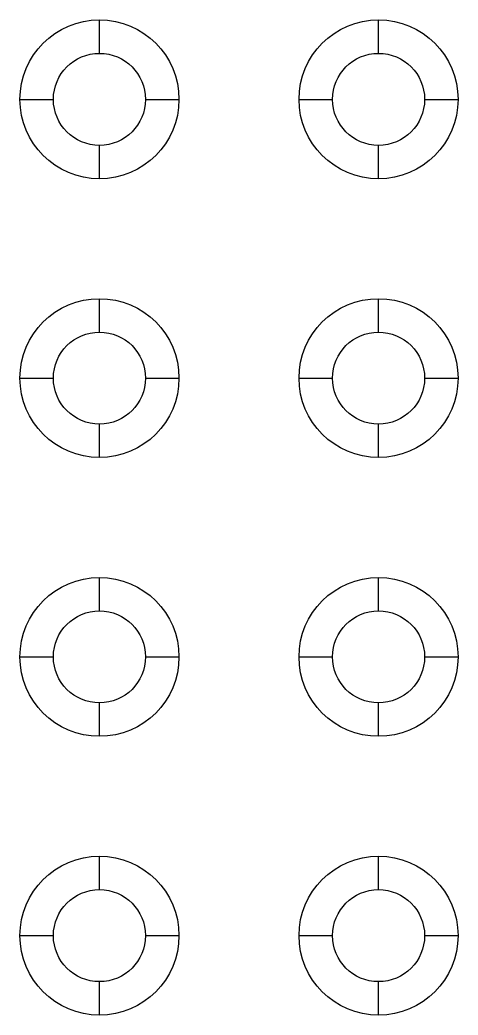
# Model space of a CAD drawing. Header units: inches. Extents: x 0 to 2.1, y -0.07 to 2.7.
# Drawn here: x 1.668 to 1.825, y 1.074 to 1.431 of the extents above; entities that cross this region are included whole.
import ezdxf

# ---------------------------------------------------------------- set-up
doc = ezdxf.new("R2010")
doc.units = ezdxf.units.IN
doc.header["$LTSCALE"] = 0.03937
doc.header["$MEASUREMENT"] = 0
doc.layers.add('freetronics11$pads', color=30, linetype='Continuous', true_color=0xff7f00)
doc.layers.add('freetronics11$pcb', color=96, linetype='Continuous', true_color=0x007f00)

msp = doc.modelspace()

# ---------------------------------------------------------------- linework, layer by layer
at = {"layer": 'freetronics11$pads'}
for p, q in [((1.6965, 1.431, -0.064), (1.6965, 1.431, 0.001)), ((1.6965, 1.419, -0.064), (1.6965, 1.431, -0.064)), ((1.6965, 1.419, 0.001), (1.6965, 1.431, 0.001)), ((1.7965, 1.431, -0.064), (1.7965, 1.431, 0.001)), ((1.7965, 1.419, -0.064), (1.7965, 1.431, -0.064)), ((1.7965, 1.419, 0.001), (1.7965, 1.431, 0.001)), ((1.6965, 1.419, -0.064), (1.6965, 1.419, 0.001)), ((1.7965, 1.419, -0.064), (1.7965, 1.419, 0.001)), ((1.668, 1.4025, -0.064), (1.68, 1.4025, -0.064)), ((1.668, 1.4025, -0.064), (1.668, 1.4025, 0.001)), ((1.668, 1.4025, 0.001), (1.68, 1.4025, 0.001)), ((1.68, 1.4025, -0.064), (1.68, 1.4025, 0.001)), ((1.713, 1.4025, -0.064), (1.725, 1.4025, -0.064)), ((1.713, 1.4025, -0.064), (1.713, 1.4025, 0.001)), ((1.713, 1.4025, 0.001), (1.725, 1.4025, 0.001)), ((1.725, 1.4025, -0.064), (1.725, 1.4025, 0.001)), ((1.768, 1.4025, -0.064), (1.78, 1.4025, -0.064)), ((1.768, 1.4025, -0.064), (1.768, 1.4025, 0.001)), ((1.768, 1.4025, 0.001), (1.78, 1.4025, 0.001)), ((1.78, 1.4025, -0.064), (1.78, 1.4025, 0.001)), ((1.813, 1.4025, -0.064), (1.825, 1.4025, -0.064)), ((1.813, 1.4025, -0.064), (1.813, 1.4025, 0.001)), ((1.813, 1.4025, 0.001), (1.825, 1.4025, 0.001)), ((1.825, 1.4025, -0.064), (1.825, 1.4025, 0.001)), ((1.6965, 1.374, -0.064), (1.6965, 1.386, -0.064)), ((1.6965, 1.386, -0.064), (1.6965, 1.386, 0.001)), ((1.6965, 1.374, 0.001), (1.6965, 1.386, 0.001)), ((1.7965, 1.374, -0.064), (1.7965, 1.386, -0.064)), ((1.7965, 1.386, -0.064), (1.7965, 1.386, 0.001)), ((1.7965, 1.374, 0.001), (1.7965, 1.386, 0.001)), ((1.6965, 1.374, -0.064), (1.6965, 1.374, 0.001)), ((1.7965, 1.374, -0.064), (1.7965, 1.374, 0.001)), ((1.6965, 1.331, -0.064), (1.6965, 1.331, 0.001)), ((1.6965, 1.319, -0.064), (1.6965, 1.331, -0.064)), ((1.6965, 1.319, 0.001), (1.6965, 1.331, 0.001)), ((1.7965, 1.331, -0.064), (1.7965, 1.331, 0.001)), ((1.7965, 1.319, -0.064), (1.7965, 1.331, -0.064)), ((1.7965, 1.319, 0.001), (1.7965, 1.331, 0.001)), ((1.6965, 1.319, -0.064), (1.6965, 1.319, 0.001)), ((1.7965, 1.319, -0.064), (1.7965, 1.319, 0.001)), ((1.668, 1.3025, -0.064), (1.68, 1.3025, -0.064)), ((1.668, 1.3025, -0.064), (1.668, 1.3025, 0.001)), ((1.668, 1.3025, 0.001), (1.68, 1.3025, 0.001)), ((1.68, 1.3025, -0.064), (1.68, 1.3025, 0.001)), ((1.713, 1.3025, -0.064), (1.725, 1.3025, -0.064)), ((1.713, 1.3025, -0.064), (1.713, 1.3025, 0.001)), ((1.713, 1.3025, 0.001), (1.725, 1.3025, 0.001)), ((1.725, 1.3025, -0.064), (1.725, 1.3025, 0.001)), ((1.768, 1.3025, -0.064), (1.78, 1.3025, -0.064)), ((1.768, 1.3025, -0.064), (1.768, 1.3025, 0.001)), ((1.768, 1.3025, 0.001), (1.78, 1.3025, 0.001)), ((1.78, 1.3025, -0.064), (1.78, 1.3025, 0.001)), ((1.813, 1.3025, -0.064), (1.825, 1.3025, -0.064)), ((1.813, 1.3025, -0.064), (1.813, 1.3025, 0.001)), ((1.813, 1.3025, 0.001), (1.825, 1.3025, 0.001)), ((1.825, 1.3025, -0.064), (1.825, 1.3025, 0.001)), ((1.6965, 1.274, -0.064), (1.6965, 1.286, -0.064)), ((1.6965, 1.286, -0.064), (1.6965, 1.286, 0.001)), ((1.6965, 1.274, 0.001), (1.6965, 1.286, 0.001)), ((1.7965, 1.274, -0.064), (1.7965, 1.286, -0.064)), ((1.7965, 1.286, -0.064), (1.7965, 1.286, 0.001)), ((1.7965, 1.274, 0.001), (1.7965, 1.286, 0.001)), ((1.6965, 1.274, -0.064), (1.6965, 1.274, 0.001)), ((1.7965, 1.274, -0.064), (1.7965, 1.274, 0.001)), ((1.6965, 1.231, -0.064), (1.6965, 1.231, 0.001)), ((1.6965, 1.219, -0.064), (1.6965, 1.231, -0.064)), ((1.6965, 1.219, 0.001), (1.6965, 1.231, 0.001)), ((1.7965, 1.231, -0.064), (1.7965, 1.231, 0.001)), ((1.7965, 1.219, -0.064), (1.7965, 1.231, -0.064)), ((1.7965, 1.219, 0.001), (1.7965, 1.231, 0.001)), ((1.6965, 1.219, -0.064), (1.6965, 1.219, 0.001)), ((1.7965, 1.219, -0.064), (1.7965, 1.219, 0.001)), ((1.668, 1.2025, -0.064), (1.68, 1.2025, -0.064)), ((1.668, 1.2025, -0.064), (1.668, 1.2025, 0.001)), ((1.668, 1.2025, 0.001), (1.68, 1.2025, 0.001)), ((1.68, 1.2025, -0.064), (1.68, 1.2025, 0.001)), ((1.713, 1.2025, -0.064), (1.725, 1.2025, -0.064)), ((1.713, 1.2025, -0.064), (1.713, 1.2025, 0.001)), ((1.713, 1.2025, 0.001), (1.725, 1.2025, 0.001)), ((1.725, 1.2025, -0.064), (1.725, 1.2025, 0.001)), ((1.768, 1.2025, -0.064), (1.78, 1.2025, -0.064)), ((1.768, 1.2025, -0.064), (1.768, 1.2025, 0.001)), ((1.768, 1.2025, 0.001), (1.78, 1.2025, 0.001)), ((1.78, 1.2025, -0.064), (1.78, 1.2025, 0.001)), ((1.813, 1.2025, -0.064), (1.825, 1.2025, -0.064)), ((1.813, 1.2025, -0.064), (1.813, 1.2025, 0.001)), ((1.813, 1.2025, 0.001), (1.825, 1.2025, 0.001)), ((1.825, 1.2025, -0.064), (1.825, 1.2025, 0.001)), ((1.6965, 1.174, -0.064), (1.6965, 1.186, -0.064)), ((1.6965, 1.186, -0.064), (1.6965, 1.186, 0.001)), ((1.6965, 1.174, 0.001), (1.6965, 1.186, 0.001)), ((1.7965, 1.174, -0.064), (1.7965, 1.186, -0.064)), ((1.7965, 1.186, -0.064), (1.7965, 1.186, 0.001)), ((1.7965, 1.174, 0.001), (1.7965, 1.186, 0.001)), ((1.6965, 1.174, -0.064), (1.6965, 1.174, 0.001)), ((1.7965, 1.174, -0.064), (1.7965, 1.174, 0.001)), ((1.6965, 1.131, -0.064), (1.6965, 1.131, 0.001)), ((1.6965, 1.119, -0.064), (1.6965, 1.131, -0.064)), ((1.6965, 1.119, 0.001), (1.6965, 1.131, 0.001)), ((1.7965, 1.131, -0.064), (1.7965, 1.131, 0.001)), ((1.7965, 1.119, -0.064), (1.7965, 1.131, -0.064)), ((1.7965, 1.119, 0.001), (1.7965, 1.131, 0.001)), ((1.6965, 1.119, -0.064), (1.6965, 1.119, 0.001)), ((1.7965, 1.119, -0.064), (1.7965, 1.119, 0.001)), ((1.668, 1.1025, -0.064), (1.68, 1.1025, -0.064)), ((1.668, 1.1025, -0.064), (1.668, 1.1025, 0.001)), ((1.668, 1.1025, 0.001), (1.68, 1.1025, 0.001)), ((1.68, 1.1025, -0.064), (1.68, 1.1025, 0.001)), ((1.713, 1.1025, -0.064), (1.725, 1.1025, -0.064)), ((1.713, 1.1025, -0.064), (1.713, 1.1025, 0.001)), ((1.713, 1.1025, 0.001), (1.725, 1.1025, 0.001)), ((1.725, 1.1025, -0.064), (1.725, 1.1025, 0.001)), ((1.768, 1.1025, -0.064), (1.78, 1.1025, -0.064)), ((1.768, 1.1025, -0.064), (1.768, 1.1025, 0.001)), ((1.768, 1.1025, 0.001), (1.78, 1.1025, 0.001)), ((1.78, 1.1025, -0.064), (1.78, 1.1025, 0.001)), ((1.813, 1.1025, -0.064), (1.825, 1.1025, -0.064)), ((1.813, 1.1025, -0.064), (1.813, 1.1025, 0.001)), ((1.813, 1.1025, 0.001), (1.825, 1.1025, 0.001)), ((1.825, 1.1025, -0.064), (1.825, 1.1025, 0.001)), ((1.6965, 1.074, -0.064), (1.6965, 1.086, -0.064)), ((1.6965, 1.086, -0.064), (1.6965, 1.086, 0.001)), ((1.6965, 1.074, 0.001), (1.6965, 1.086, 0.001)), ((1.7965, 1.074, -0.064), (1.7965, 1.086, -0.064)), ((1.7965, 1.086, -0.064), (1.7965, 1.086, 0.001)), ((1.7965, 1.074, 0.001), (1.7965, 1.086, 0.001)), ((1.6965, 1.074, -0.064), (1.6965, 1.074, 0.001)), ((1.7965, 1.074, -0.064), (1.7965, 1.074, 0.001))]:
    msp.add_line(p, q, dxfattribs=at)
for centre, radius in [((1.6965, 1.4025, -0.064), 0.0285), ((1.6965, 1.4025, 0.001), 0.0285), ((1.6965, 1.4025, -0.0315), 0.0285), ((1.7965, 1.4025, -0.064), 0.0285), ((1.7965, 1.4025, 0.001), 0.0285), ((1.7965, 1.4025, -0.0315), 0.0285), ((1.6965, 1.4025, -0.064), 0.0165), ((1.6965, 1.4025, 0.001), 0.0165), ((1.6965, 1.4025, -0.0315), 0.0165), ((1.7965, 1.4025, -0.064), 0.0165), ((1.7965, 1.4025, 0.001), 0.0165), ((1.7965, 1.4025, -0.0315), 0.0165), ((1.6965, 1.3025, -0.064), 0.0285), ((1.6965, 1.3025, 0.001), 0.0285), ((1.6965, 1.3025, -0.0315), 0.0285), ((1.7965, 1.3025, -0.064), 0.0285), ((1.7965, 1.3025, 0.001), 0.0285), ((1.7965, 1.3025, -0.0315), 0.0285), ((1.6965, 1.3025, -0.064), 0.0165), ((1.6965, 1.3025, 0.001), 0.0165), ((1.6965, 1.3025, -0.0315), 0.0165), ((1.7965, 1.3025, -0.064), 0.0165), ((1.7965, 1.3025, 0.001), 0.0165), ((1.7965, 1.3025, -0.0315), 0.0165), ((1.6965, 1.2025, -0.064), 0.0285), ((1.6965, 1.2025, 0.001), 0.0285), ((1.6965, 1.2025, -0.0315), 0.0285), ((1.7965, 1.2025, -0.064), 0.0285), ((1.7965, 1.2025, 0.001), 0.0285), ((1.7965, 1.2025, -0.0315), 0.0285), ((1.6965, 1.2025, -0.064), 0.0165), ((1.6965, 1.2025, 0.001), 0.0165), ((1.6965, 1.2025, -0.0315), 0.0165), ((1.7965, 1.2025, -0.064), 0.0165), ((1.7965, 1.2025, 0.001), 0.0165), ((1.7965, 1.2025, -0.0315), 0.0165), ((1.6965, 1.1025, -0.064), 0.0285), ((1.6965, 1.1025, 0.001), 0.0285), ((1.6965, 1.1025, -0.0315), 0.0285), ((1.7965, 1.1025, -0.064), 0.0285), ((1.7965, 1.1025, 0.001), 0.0285), ((1.7965, 1.1025, -0.0315), 0.0285), ((1.6965, 1.1025, -0.064), 0.0165), ((1.6965, 1.1025, 0.001), 0.0165), ((1.6965, 1.1025, -0.0315), 0.0165), ((1.7965, 1.1025, -0.064), 0.0165), ((1.7965, 1.1025, 0.001), 0.0165), ((1.7965, 1.1025, -0.0315), 0.0165)]:
    msp.add_circle(centre, radius, dxfattribs=at)
at = {"layer": 'freetronics11$pcb'}
for p, q in [((1.6965, 1.431, -0.064), (1.6965, 1.431)), ((1.7965, 1.431, -0.064), (1.7965, 1.431)), ((1.6965, 1.331, -0.064), (1.6965, 1.331)), ((1.7965, 1.331, -0.064), (1.7965, 1.331)), ((1.6965, 1.231, -0.064), (1.6965, 1.231)), ((1.7965, 1.231, -0.064), (1.7965, 1.231)), ((1.6965, 1.131, -0.064), (1.6965, 1.131)), ((1.7965, 1.131, -0.064), (1.7965, 1.131))]:
    msp.add_line(p, q, dxfattribs=at)
for centre in [(1.6965, 1.4025, -0.064), (1.6965, 1.4025), (1.7965, 1.4025, -0.064), (1.7965, 1.4025), (1.6965, 1.3025, -0.064), (1.6965, 1.3025), (1.7965, 1.3025, -0.064), (1.7965, 1.3025), (1.6965, 1.2025, -0.064), (1.6965, 1.2025), (1.7965, 1.2025, -0.064), (1.7965, 1.2025), (1.6965, 1.1025, -0.064), (1.6965, 1.1025), (1.7965, 1.1025, -0.064), (1.7965, 1.1025)]:
    msp.add_circle(centre, 0.0285, dxfattribs=at)

doc.saveas('drawing.dxf')
